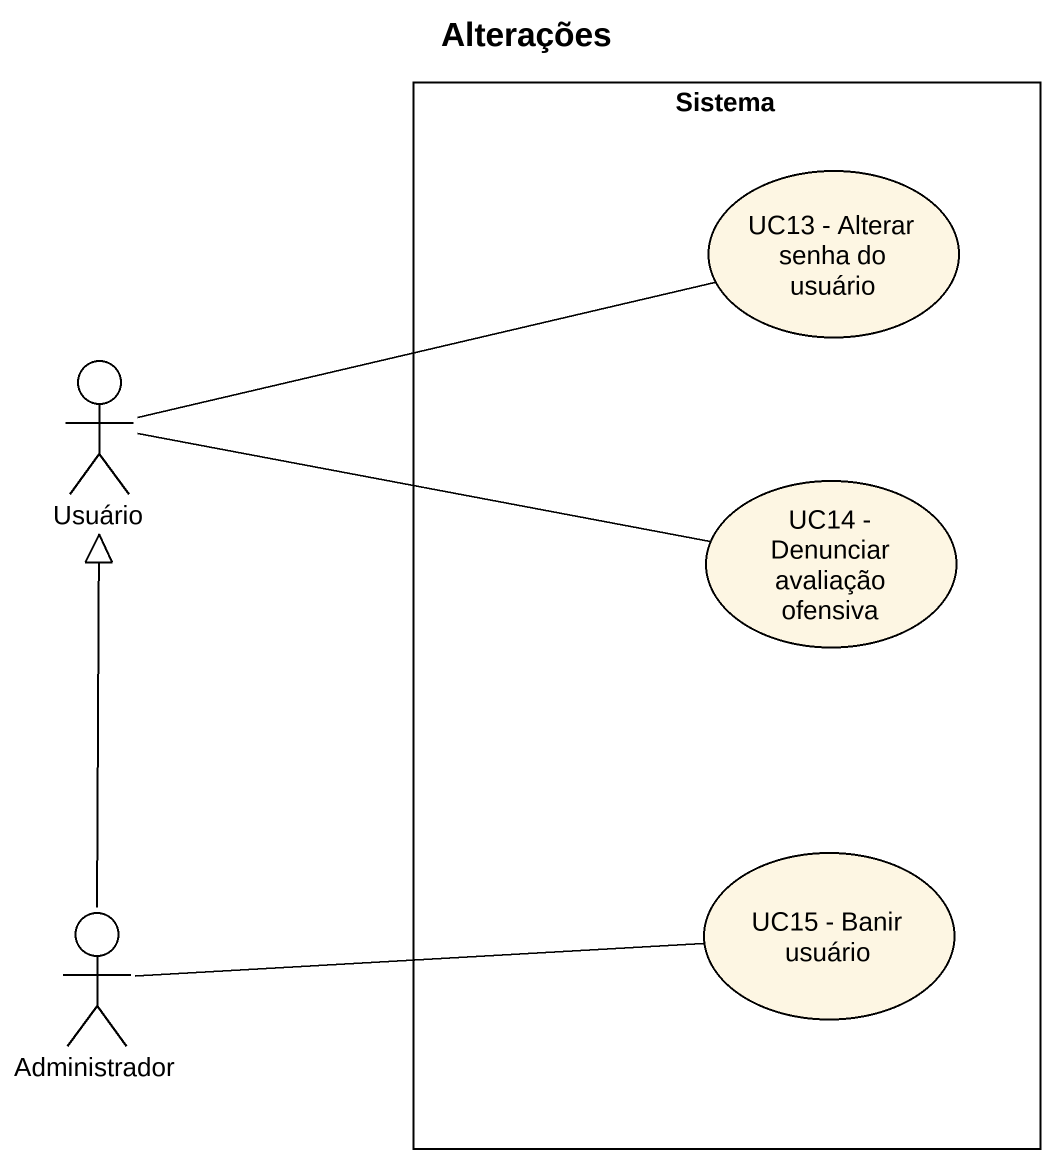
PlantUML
@startuml
title Alterações
rectangle Sistema {
  usecase "UC13 - Alterar senha do usuário" as UC13_Alterar_senha_do
  usecase "UC14 - Denunciar avaliação ofensiva" as UC14_Denunciar_avaliação
  usecase "UC15 - Banir usuário" as UC15_Banir_usuário
}
actor Usuário
actor Administrador
Usuário -right- UC13_Alterar_senha_do
Usuário -right- UC14_Denunciar_avaliação
Administrador -up-|> Usuário
Administrador -right- UC15_Banir_usuário
@enduml
